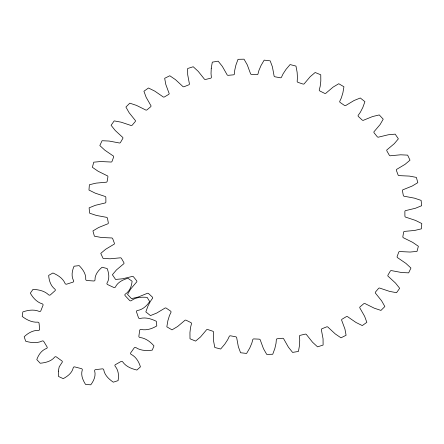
<?xml version="1.0" encoding="UTF-8"?>
<svg xmlns="http://www.w3.org/2000/svg" width="444" height="444" viewBox="0 0 444 444"><rect width="100%" height="100%" fill="white"/><g stroke="black" fill="none" stroke-linecap="round" stroke-linejoin="round"><path stroke-width="0.67" d="M58.325 371.117L58.503 376.451L63.22 378.654C67.71 376.262 72.228 372.86 73.299 367.565A1.254 1.093 13.3 0 1 74.87 366.944L81.246 368.598A1.254 1.093 13.3 0 1 82.312 369.896C80.603 375.002 82.834 380.175 85.564 384.443L90.77 384.809C93.789 380.841 96.098 375.829 94.622 370.762A1.254 1.093 13.3 0 1 95.732 369.619L102.164 368.864A1.254 1.093 13.3 0 1 103.707 369.702C104.601 375.236 108.919 379.143 113.287 382.179L118.082 380.641C118.998 375.618 118.548 370.08 115.046 366.072A1.254 1.093 13.3 0 1 115.507 364.591L120.873 361.566A1.254 1.093 13.3 0 1 122.627 361.793C125.896 366.578 131.474 368.748 136.885 370.041L140.437 366.872C138.905 361.732 135.975 356.798 131.036 354.295A1.254 1.093 13.3 0 1 130.764 352.741L134.144 347.968A1.254 1.093 13.3 0 1 135.809 347.547C140.681 350.749 146.687 350.927 152.27 350.138L153.974 345.882C150.283 341.691 145.554 338.095 139.832 337.473A1.254 1.093 13.3 0 1 138.878 336.114L139.682 330.414A1.254 1.093 13.3 0 1 140.964 329.42C146.514 330.652 152.076 328.765 156.793 325.913L156.344 321.301C151.287 318.803 145.543 317.005 139.904 318.52A1.254 1.093 13.3 0 1 138.434 317.588L136.524 311.943A1.254 1.093 13.3 0 1 137.213 310.545C142.596 309.751 146.786 305.949 149.661 301.543L147.142 297.38C141.68 296.897 135.747 297.141 131.252 300.699A1.254 1.093 13.3 0 1 129.515 300.355L125.225 295.754A1.254 1.093 13.3 0 1 125.191 294.194C129.698 291.442 131.602 286.263 132.112 281.252L127.955 278.255C122.966 279.742 117.727 282.123 115.362 287.101A1.254 1.093 13.3 0 1 113.658 287.412L107.731 284.637A1.254 1.093 13.3 0 1 106.982 283.189C109.829 278.71 108.924 273.227 107.182 268.548L102.109 267.233C98.274 270.452 94.744 274.764 94.988 280.081A1.254 1.093 13.3 0 1 93.617 280.98L87.068 280.519A1.254 1.093 13.3 0 1 85.736 279.431C86.164 273.959 82.784 269.336 79.176 265.617L74.065 266.217C72.022 270.801 71.084 276.235 73.648 280.841A1.254 1.093 13.3 0 1 72.844 282.184L66.811 284.116A1.254 1.093 13.3 0 1 65.129 283.572C62.976 278.283 57.92 275.202 52.941 272.982L48.674 275.385C48.979 280.602 50.744 285.958 55.034 289.26A1.254 1.093 13.3 0 1 54.934 290.809L50.466 294.799A1.254 1.093 13.3 0 1 48.718 294.899C44.533 290.831 38.634 289.632 33.017 289.355L30.331 293.157C33.017 297.935 36.941 302.275 42.363 303.879A1.254 1.093 13.3 0 1 42.99 305.367L40.854 310.722A1.254 1.093 13.3 0 1 39.344 311.449C34.022 309.207 28.122 310.062 22.838 311.916L22.2 316.45C26.684 319.858 32.024 322.599 37.829 322.166A1.254 1.093 13.3 0 1 39.072 323.337L39.638 329.137A1.254 1.093 13.3 0 1 38.628 330.358C33.067 330.147 28.072 333.028 24.176 336.757L25.691 341.242C31.069 342.746 37.013 343.539 42.213 340.964A1.254 1.093 13.3 0 1 43.856 341.619L47.025 346.853A1.254 1.093 13.3 0 1 46.692 348.368C41.658 350.155 38.5 354.745 36.791 359.584L40.204 363.242C45.527 362.72 51.227 361.405 54.762 357.026A1.254 1.093 13.3 0 1 56.521 357.043L61.744 360.811A1.254 1.093 13.3 0 1 62.143 362.354L59.207 366.816L58.325 371.117M211.255 68.226L211.028 73.549L211.338 76.929A1.254 1.093 13.3 0 1 210.512 78.261L205.655 79.432A1.254 1.093 13.3 0 1 204.062 78.682L198.224 71.362L193.212 66.744L187.657 68.52L187.701 74.731L189.322 83.4A1.254 1.093 13.3 0 1 188.75 84.843L184.204 86.685A1.254 1.093 13.3 0 1 182.512 86.158L175.508 79.67L169.791 75.758L164.668 78.305L165.812 84.493L168.931 92.913A1.254 1.093 13.3 0 1 168.631 94.428L164.508 96.897A1.254 1.093 13.3 0 1 162.759 96.609L154.756 91.109L148.474 88.001L143.917 91.253L146.132 97.264L150.671 105.228A1.254 1.093 13.3 0 1 150.644 106.782L147.053 109.812A1.254 1.093 13.3 0 1 145.288 109.768L136.491 105.4L129.792 103.169L125.907 107.043L129.137 112.732L134.987 120.041A1.254 1.093 13.3 0 1 135.237 121.595L132.257 125.119A1.254 1.093 13.3 0 1 130.525 125.319L121.145 122.183L114.202 120.89L111.089 125.291L115.251 130.514L122.272 136.991A1.254 1.093 13.3 0 1 122.788 138.511L120.496 142.435A1.254 1.093 13.3 0 1 118.842 142.874L109.107 141.048L102.087 140.726L99.822 145.549L104.817 150.177L112.832 155.661A1.254 1.093 13.3 0 1 113.603 157.104L112.06 161.339A1.254 1.093 13.3 0 1 110.517 162.005L100.671 161.533L93.745 162.182L92.385 167.31L98.091 171.234L106.899 175.591A1.254 1.093 13.3 0 1 107.909 176.923L107.148 181.357A1.254 1.093 13.3 0 1 105.755 182.24L96.048 183.133L89.388 184.743L88.961 190.043L95.238 193.162L104.623 196.287A1.254 1.093 13.3 0 1 105.85 197.475L105.888 202.003A1.254 1.093 13.3 0 1 104.684 203.075L95.343 205.317L89.116 207.848L89.633 213.192L96.326 215.429L106.061 217.244A1.254 1.093 13.3 0 1 107.47 218.259L108.308 222.766A1.254 1.093 13.3 0 1 107.32 224.004L98.585 227.539L92.935 230.924L94.389 236.18L101.332 237.484L111.178 237.945A1.254 1.093 13.3 0 1 112.732 238.755L114.352 243.14A1.254 1.093 13.3 0 1 113.603 244.511L105.683 249.245L100.76 253.407L103.113 258.447L110.134 258.785L119.841 257.875A1.254 1.093 13.3 0 1 121.506 258.469L123.865 262.615A1.254 1.093 13.3 0 1 123.377 264.086L116.467 269.908L112.388 274.742L115.579 279.443L122.511 278.804L131.84 276.551A1.254 1.093 13.3 0 1 133.577 276.912L136.619 280.719A1.254 1.093 13.3 0 1 136.402 282.251L130.669 289.016L127.539 294.405L131.491 298.646L138.156 297.047L146.886 293.506A1.254 1.093 13.3 0 1 148.651 293.628L152.298 296.997A1.254 1.093 13.3 0 1 152.353 298.557L150.399 301.348L147.946 306.099L145.832 311.904L150.455 315.59L156.688 313.07L164.602 308.325A1.254 1.093 13.3 0 1 166.345 308.203L170.513 311.061A1.254 1.093 13.3 0 1 170.846 312.604L169.425 315.662L167.865 320.74L166.827 326.823L172 329.853L177.656 326.479L184.554 320.646A1.254 1.093 13.3 0 1 186.236 320.279L190.82 322.549A1.254 1.093 13.3 0 1 191.414 324.048L190.57 327.295L189.943 332.573L190.004 338.783L195.599 341.092L200.533 336.935L206.249 330.164A1.254 1.093 13.3 0 1 207.831 329.565L212.715 331.191A1.254 1.093 13.3 0 1 213.564 332.606L213.309 335.958L213.631 341.308L214.791 347.491L220.668 349.017L224.758 344.189L227.705 339.688L229.154 336.641A1.254 1.093 13.3 0 1 230.597 335.825L235.659 336.774A1.254 1.093 13.3 0 1 236.741 338.062L238.345 346.731L240.576 352.741L246.598 353.441L249.739 348.063L251.826 343.162L252.703 339.926A1.254 1.093 13.3 0 1 253.968 338.911L259.091 339.149A1.254 1.093 13.3 0 1 260.373 340.287L263.481 348.712L266.722 354.39L272.738 354.257L274.864 348.451L276.035 343.279L276.318 339.926A1.254 1.093 13.3 0 1 277.378 338.739L282.428 338.273A1.254 1.093 13.3 0 1 283.888 339.222L288.417 347.191L292.596 352.408L298.451 351.437L299.506 345.36L299.733 340.032L299.423 336.652A1.254 1.093 13.3 0 1 300.249 335.32L305.106 334.154A1.254 1.093 13.3 0 1 306.699 334.898L312.537 342.219L317.549 346.842L323.104 345.06L323.06 338.85L321.439 330.181A1.254 1.093 13.3 0 1 322.011 328.738L326.551 326.901A1.254 1.093 13.3 0 1 328.244 327.422L335.253 333.91L340.97 337.823L346.092 335.276L344.949 329.093L341.825 320.673A1.254 1.093 13.3 0 1 342.13 319.153L346.248 316.689A1.254 1.093 13.3 0 1 347.996 316.977L355.999 322.472L362.287 325.58L366.844 322.333L364.629 316.322L360.09 308.358A1.254 1.093 13.3 0 1 360.117 306.798L363.708 303.768A1.254 1.093 13.3 0 1 365.473 303.813L374.27 308.186L380.969 310.411L384.854 306.538L381.624 300.854L375.774 293.54A1.254 1.093 13.3 0 1 375.524 291.986L378.504 288.461A1.254 1.093 13.3 0 1 380.231 288.261L389.616 291.403L396.559 292.696L399.672 288.289L395.51 283.067L388.489 276.59A1.254 1.093 13.3 0 1 387.973 275.075L390.265 271.145A1.254 1.093 13.3 0 1 391.919 270.707L401.654 272.533L408.674 272.86L410.939 268.037L405.944 263.409L397.929 257.92A1.254 1.093 13.3 0 1 397.158 256.477L398.701 252.248A1.254 1.093 13.3 0 1 400.244 251.576L410.09 252.048L417.01 251.398L418.376 246.276L412.67 242.352L403.862 237.99A1.254 1.093 13.3 0 1 402.852 236.663L403.613 232.223A1.254 1.093 13.3 0 1 405.006 231.346L414.713 230.447L421.373 228.838L421.8 223.537L415.523 220.418L406.138 217.294A1.254 1.093 13.3 0 1 404.911 216.106L404.873 211.577A1.254 1.093 13.3 0 1 406.077 210.506L415.418 208.264L421.645 205.733L421.123 200.388L414.43 198.152L404.7 196.337A1.254 1.093 13.3 0 1 403.291 195.327L402.453 190.815A1.254 1.093 13.3 0 1 403.441 189.577L412.176 186.047L417.826 182.656L416.372 177.4L409.429 176.096L399.583 175.641A1.254 1.093 13.3 0 1 398.029 174.825L396.409 170.441A1.254 1.093 13.3 0 1 397.158 169.075L405.078 164.336L410.001 160.179L407.648 155.134L400.627 154.801L390.92 155.705A1.254 1.093 13.3 0 1 389.255 155.111L386.896 150.966A1.254 1.093 13.3 0 1 387.384 149.495L394.294 143.673L398.373 138.839L395.182 134.144L388.25 134.782L378.915 137.035A1.254 1.093 13.3 0 1 377.184 136.669L374.142 132.867A1.254 1.093 13.3 0 1 374.359 131.33L380.092 124.564L383.222 119.181L379.27 114.935L372.605 116.533L363.875 120.08A1.254 1.093 13.3 0 1 362.11 119.958L358.463 116.583A1.254 1.093 13.3 0 1 358.408 115.024L360.361 112.232L362.815 107.481L364.924 101.676L360.306 97.991L354.073 100.511L346.159 105.256A1.254 1.093 13.3 0 1 344.411 105.383L340.248 102.525A1.254 1.093 13.3 0 1 339.915 100.977L341.336 97.919L342.89 92.846L343.934 86.758L338.761 83.727L333.105 87.107L326.207 92.935A1.254 1.093 13.3 0 1 324.52 93.301L319.941 91.031A1.254 1.093 13.3 0 1 319.347 89.533L320.191 86.291L320.818 81.008L320.757 74.797L315.162 72.494L310.228 76.645L304.512 83.422A1.254 1.093 13.3 0 1 302.93 84.016L298.046 82.39A1.254 1.093 13.3 0 1 297.197 80.98L297.452 77.628L297.13 72.272L295.97 66.089L290.093 64.569L286.003 69.392L283.056 73.898L281.607 76.94A1.254 1.093 13.3 0 1 280.164 77.755L275.102 76.812A1.254 1.093 13.3 0 1 274.02 75.524L272.411 66.85L270.185 60.845L264.163 60.14L261.022 65.523L258.935 70.424L258.058 73.66A1.254 1.093 13.3 0 1 256.793 74.675L251.67 74.431A1.254 1.093 13.3 0 1 250.383 73.299L247.28 64.874L244.039 59.191L238.023 59.324L235.897 65.129L234.726 70.307L234.438 73.654A1.254 1.093 13.3 0 1 233.383 74.842L228.333 75.314A1.254 1.093 13.3 0 1 226.873 74.359L222.344 66.389L218.165 61.172L212.31 62.143L211.255 68.226"/></g></svg>
